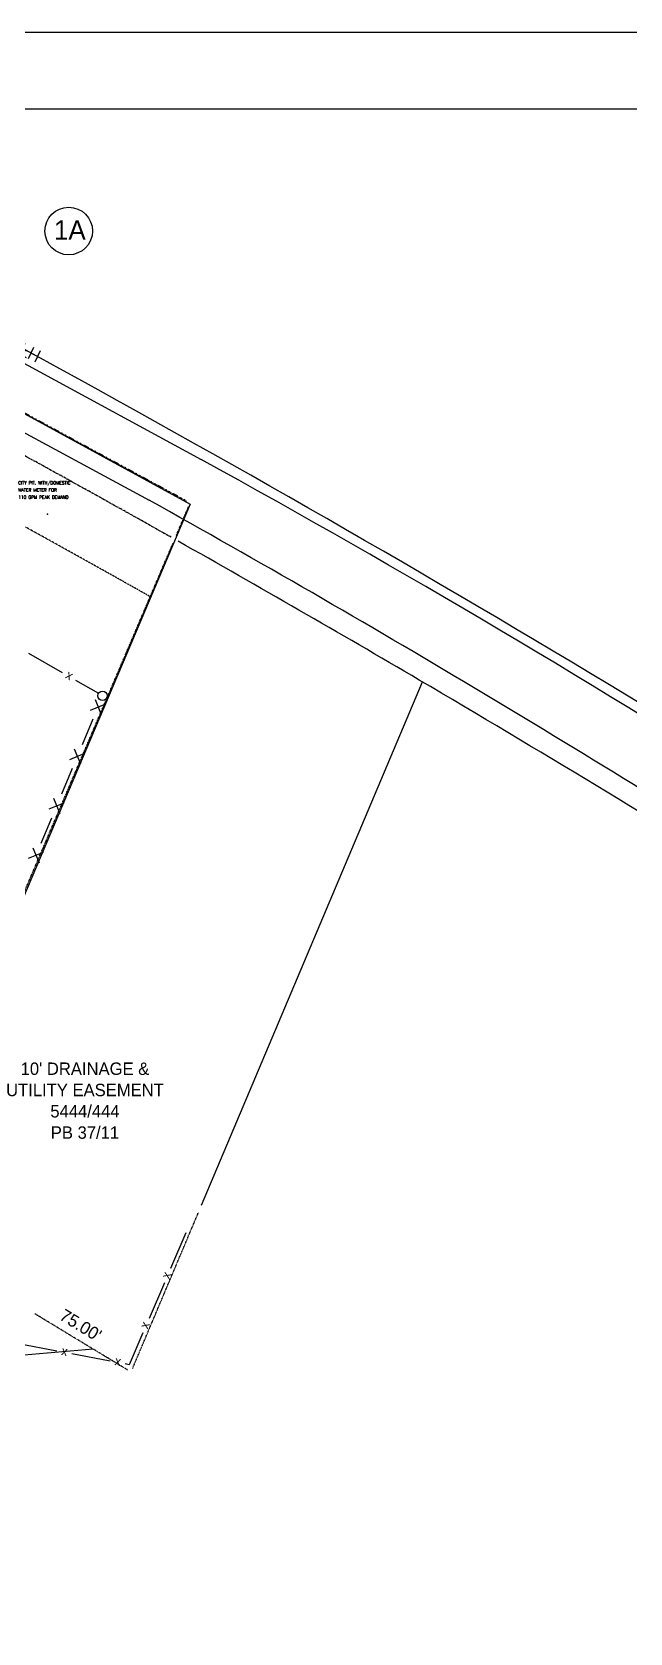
# Model space of a CAD drawing. Header units: inches. Extents: x -46627 to 16189, y -40789 to 47130.
# Drawn here: x -25336 to -20712, y -17326 to -4950 of the extents above; entities that cross this region are included whole.
import ezdxf
from ezdxf.enums import TextEntityAlignment as Align

# ---------------------------------------------------------------- set-up
doc = ezdxf.new("R2010")
doc.units = ezdxf.units.IN
doc.header["$MEASUREMENT"] = 0
for name, pattern in [('DASHED', [0.75, 0.5, -0.25]), ('DIVIDE', [1.25, 0.5, -0.25, 0, -0.25, 0, -0.25]), ('HIDDEN2', [0.1875, 0.125, -0.0625]), ('PHANTOM2', [31.25, 15.625, -3.125, 3.125, -3.125, 3.125, -3.125])]:
    doc.linetypes.add(name, pattern=pattern)
for name, color, linetype in [('11', 7, 'CONTINUOUS'), ('13', 7, 'CONTINUOUS'), ('16', 7, 'CONTINUOUS'), ('19', 7, 'CONTINUOUS'), ('21', 7, 'CONTINUOUS'), ('4', 7, 'CONTINUOUS'), ('41', 7, 'CONTINUOUS'), ('5', 7, 'CONTINUOUS'), ('55', 7, 'CONTINUOUS'), ('7', 7, 'CONTINUOUS'), ('8', 7, 'CONTINUOUS'), ('9', 7, 'CONTINUOUS'), ('CONSTRUCTION_CLASS', 7, 'CONTINUOUS')]:
    doc.layers.add(name, color=color, linetype=linetype)
doc.styles.add('ROMANS', font='ROMANS', dxfattribs={"height": 0.2})
doc.styles.add('txt', font='TXT', dxfattribs={"height": 0.2})

# ---------------------------------------------------------------- blocks, each defined once
blk = doc.blocks.new('CRV_NU')
at = {"layer": 'CONSTRUCTION_CLASS', "color": 134, "linetype": 'Continuous'}
blk.add_point((0, 0), dxfattribs=at)
at = {"layer": '7', "color": 5, "linetype": 'Continuous', "style": 'txt', "flags": 1}
for tag in ['CRVBRG', 'CRVCHD', 'CRVRAD', 'CRVLOT', 'CRVLEN', 'CRVTAN', 'CRVDLT']:
    blk.add_attdef(tag, (0, 0), '', height=0.0019, rotation=89.3967, dxfattribs=at)
blk = doc.blocks.new('BWIRE')
at = {"layer": '16', "color": 6, "linetype": 'Continuous', "style": 'txt'}
blk.add_text('x', height=0.0833, dxfattribs=at).set_placement((0, -0.0282), align=Align.CENTER)
blk = doc.blocks.new('FH')
at = {"layer": '19', "color": 2, "linetype": 'Continuous'}
for points in [[(-4.7, 13.5), (-4.7, 4.5), (2.3, 9.4)], [(14.5, 13.5), (14.5, 4.5), (7.5, 9.4)], [(9, 0), (0, 0), (4.9, 7)]]:
    blk.add_lwpolyline(points, close=True, dxfattribs=at)
for radius in [2.59, 2.07, 1.24, 0.497]:
    blk.add_circle((5, 9.6), radius, dxfattribs=at)
at = {"layer": '19', "color": 2, "linetype": 'Continuous', "style": 'ROMANS'}
blk.add_text('FH', height=8, dxfattribs=at).set_placement((25.3, 7.8), align=Align.MIDDLE)

msp = doc.modelspace()

# ---------------------------------------------------------------- linework, layer by layer
at = {"layer": '16', "color": 6, "linetype": 'Continuous'}
for p, q in [((-25363.8548, -9752.8427), (-25103.2436, -9901.4423)), ((-24998.9996, -9960.8819), (-24821.5844, -10062.0431)), ((-24883.442, -10192.0595), (-24765.9296, -10144.4915)), ((-24848.21, -10110.3275), (-24801.1604, -10226.2235)), ((-24945.3404, -10457.0519), (-24863.2496, -10260.4379)), ((-25009.0448, -10491.7847), (-24960.9284, -10608.2291)), ((-25106.1752, -10838.5091), (-25024.0844, -10641.8951)), ((-25043.2088, -10574.0651), (-24926.7644, -10525.9487)), ((-25168.8128, -10873.7903), (-25120.6952, -10990.2347)), ((-25202.9768, -10956.0707), (-25086.5324, -10907.9531)), ((-25265.9432, -11220.5135), (-25183.8524, -11023.8995)), ((-25328.5796, -11255.7947), (-25281.5312, -11371.6907)), ((-25363.8116, -11337.5279), (-25246.2992, -11289.9587)), ((-24146.312, -14233.5059), (-24264.8072, -14509.1123)), ((-24312.206, -14619.3551), (-24430.7012, -14894.9615)), ((-25145.3432, -15146.9891), (-25440.1664, -15091.4927)), ((-24478.1, -15005.2031), (-24584.4536, -15252.5687)), ((-24732.5924, -15224.6831), (-25027.4144, -15169.1867)), ((-24584.4536, -15252.5687), (-24614.6636, -15246.8819))]:
    msp.add_line(p, q, dxfattribs=at)
msp.add_circle((-24790.8212, -10080.7412, 0), 36, dxfattribs=at)
at = {"layer": '21', "color": 5, "linetype": 'Continuous'}
msp.add_arc((-82969.2931, -113100.096), 120360, 56.365277778, 61.515277778, dxfattribs=at)
at = {"layer": '4', "color": 1, "linetype": 'Continuous'}
for p, q in [((-29682.5948, -5730.7739), (-24430.1084, -8568.6491)), ((-28374.0116, -5895.3035), (-24028.4876, -8254.1963))]:
    msp.add_line(p, q, dxfattribs=at)
msp.add_arc((-62153.8084, -77722.6666, 0), 79242.2355, 57.392791667, 61.241447222, dxfattribs=at)
at = {"layer": '4', "color": 1, "linetype": 'Continuous', "extrusion": (8.48011e-07, 1.47517e-06, 1)}
msp.add_arc((-72701.868, -95046.7645, -0.0335), 99038.5352, 57.48034835, 60.829562239, dxfattribs=at)
at = {"layer": '41', "color": 94, "linetype": 'Continuous', "elevation": -0.0012}
msp.add_lwpolyline([(-27757.1444, -20402.2475), (-31666.1252, -18667.1003), (-30818.7608, -16801.2563), (-33488.7032, -15523.6103), (-28702.4492, -6081.3047), (-26211.6824, -7455.2063), (-24112.0256, -8600.3459), (-26663.9216, -14610.1007), (-25905.1676, -15009.2627), (-25754.7248, -15735.6083)], close=True, dxfattribs=at)
at = {"layer": '5', "color": 252, "linetype": 'HIDDEN2'}
msp.add_arc((-82969.2931, -113100.096), 119160, 60.571877778, 61.515583333, dxfattribs=at)
at = {"layer": '55', "color": 7, "linetype": 'DASHED'}
msp.add_line((-46627.2896, -4949.6663), (3547.4056, -4949.6663), dxfattribs=at)
at = {"layer": '55', "color": 7, "linetype": 'Continuous'}
msp.add_lwpolyline([(-46029.9716, -5557.7363), (-46029.9716, -40191.4283), (2950.0876, -40191.4283), (2950.0876, -5546.9843), (-46029.9716, -5546.9843)], dxfattribs=at)
at = {"layer": '7', "color": 32, "linetype": 'Continuous'}
for p, q in [((-24025.526, -14019.6095), (-22317.6128, -9973.4591)), ((-24863.9468, -15132.3359), (-25454.9612, -15184.1783))]:
    msp.add_line(p, q, dxfattribs=at)
msp.add_circle((-25052.2817, -6488.2242), 184.1982, dxfattribs=at)
for start, end in [(59.552180556, 60.583036111), (58.028066667, 59.552177778)]:
    msp.add_arc((-82969.2931, -113100.096), 119640, start, end, dxfattribs=at)
at = {"layer": '8', "color": 3, "linetype": 'DIVIDE'}
msp.add_line((-24221.0768, -8843.1419), (-24125.0888, -8618.0099), dxfattribs=at)
at = {"layer": '9', "color": 3, "linetype": 'DIVIDE'}
for p, q in [((-24139.6904, -8576.1059), (-28691.216, -6106.4003)), ((-26658.518, -14559.9467), (-24244.6088, -8898.3347)), ((-24558.3104, -15281.8091), (-24048.8588, -14074.8863)), ((-24595.64, -15293.9099), (-25314.188, -14858.8367))]:
    msp.add_line(p, q, dxfattribs=at)
at = {"layer": '9', "color": 3, "linetype": 'PHANTOM2'}
msp.add_arc((-82969.2931, -113100.096), 119640, 60.611769444, 61.501213889, dxfattribs=at)

# ---------------------------------------------------------------- block references
at = {"layer": '11', "color": 5, "linetype": 'Continuous', "xscale": 1152.46098439377, "yscale": 1152.46098439377, "zscale": 1152.460984393758, "rotation": 330.7618830213925}
msp.add_blockref('CRV_NU', (-25215.2996, -8678.1179), dxfattribs=at)
at = {"layer": '16', "color": 6, "linetype": 'Continuous', "xscale": 840.0000000000091, "yscale": 840.0000000000091, "zscale": 840}
for p, rotation in [((-25051.1216, -9931.1615), 330.3083333333333), ((-24288.5072, -14564.2331), 66.73499999999999), ((-24454.4012, -14950.0823), 66.73499999999999), ((-25086.3788, -15158.0879), 349.3394444444444), ((-24673.628, -15235.7831), 349.3394444444444)]:
    msp.add_blockref('BWIRE', p, dxfattribs=dict(at, rotation=rotation))
at = {"layer": '19', "color": 2, "linetype": 'Continuous', "xscale": 12.00002228899655, "yscale": -12.00002228899655, "zscale": 12, "rotation": 334.3993262759305}
msp.add_blockref('FH', (-25582.7, -7211.0819, -0.0048), dxfattribs=at)

# ---------------------------------------------------------------- texts
at = {"layer": '13', "color": 7, "linetype": 'Continuous', "style": 'txt'}
for s, p in [("10' DRAINAGE &", (-24926.7356, -13012.0139)), ('UTILITY EASEMENT', (-24926.7356, -13176.5855)), ('5444/444', (-24926.7356, -13341.1571)), ('PB 37/11', (-24926.7356, -13505.7275))]:
    msp.add_text(s, height=96, dxfattribs=at).set_placement(p, align=Align.CENTER)
at = {"layer": '21', "color": 7, "linetype": 'Continuous', "style": 'ROMANS'}
for s, p in [('WATER METER FOR', (-25442.6048, -8502.3395, -0.006)), ('CITY PIT. WITH/DOMESTIC', (-25442.6048, -8447.1395, -0.006)), ('110 GPM PEAK DEMAND', (-25442.6048, -8557.5395, -0.006))]:
    msp.add_text(s, height=24, dxfattribs=at).set_placement(p)
at = {"layer": '7', "color": 32, "linetype": 'Continuous', "style": 'txt'}
msp.add_text('1A', height=150, dxfattribs=at).set_placement((-25043.5568, -6480.0983), align=Align.MIDDLE)
msp.add_text("75.00'", height=96, rotation=328.80555554, dxfattribs=at).set_placement((-24959.3609, -14946.383), align=Align.MIDDLE)

doc.saveas('drawing.dxf')
